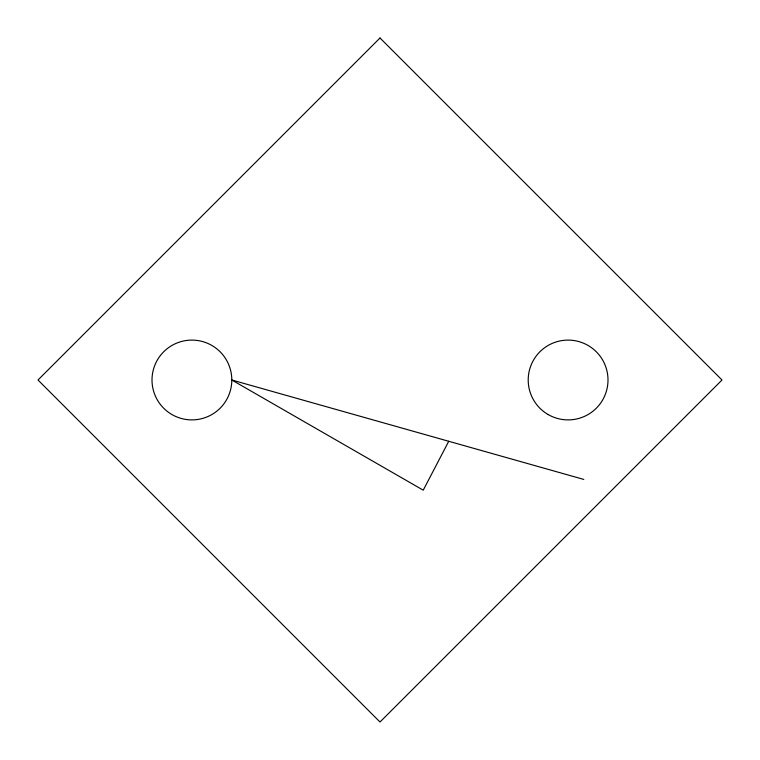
<?xml version="1.0" encoding="UTF-8"?>
<svg xmlns="http://www.w3.org/2000/svg" width="760" height="760" viewBox="0 0 760 760"><rect width="100%" height="100%" fill="white"/><g stroke="black" fill="none" stroke-linecap="round" stroke-linejoin="round"><path stroke-width="1.14" d="M448.742 441.275L423.225 490.181L231.8 380A39.9 39.9 0 0 0 171.95 345.448A39.9 39.9 0 0 0 171.95 414.551A39.9 39.9 0 0 0 231.8 380L583.794 479.427M380 38L38 380L380 722L722 380L380 38M548.15 414.551A39.9 39.9 0 0 0 608 380A39.9 39.9 0 0 0 548.15 345.448A39.9 39.9 0 0 0 548.15 414.551"/></g></svg>
